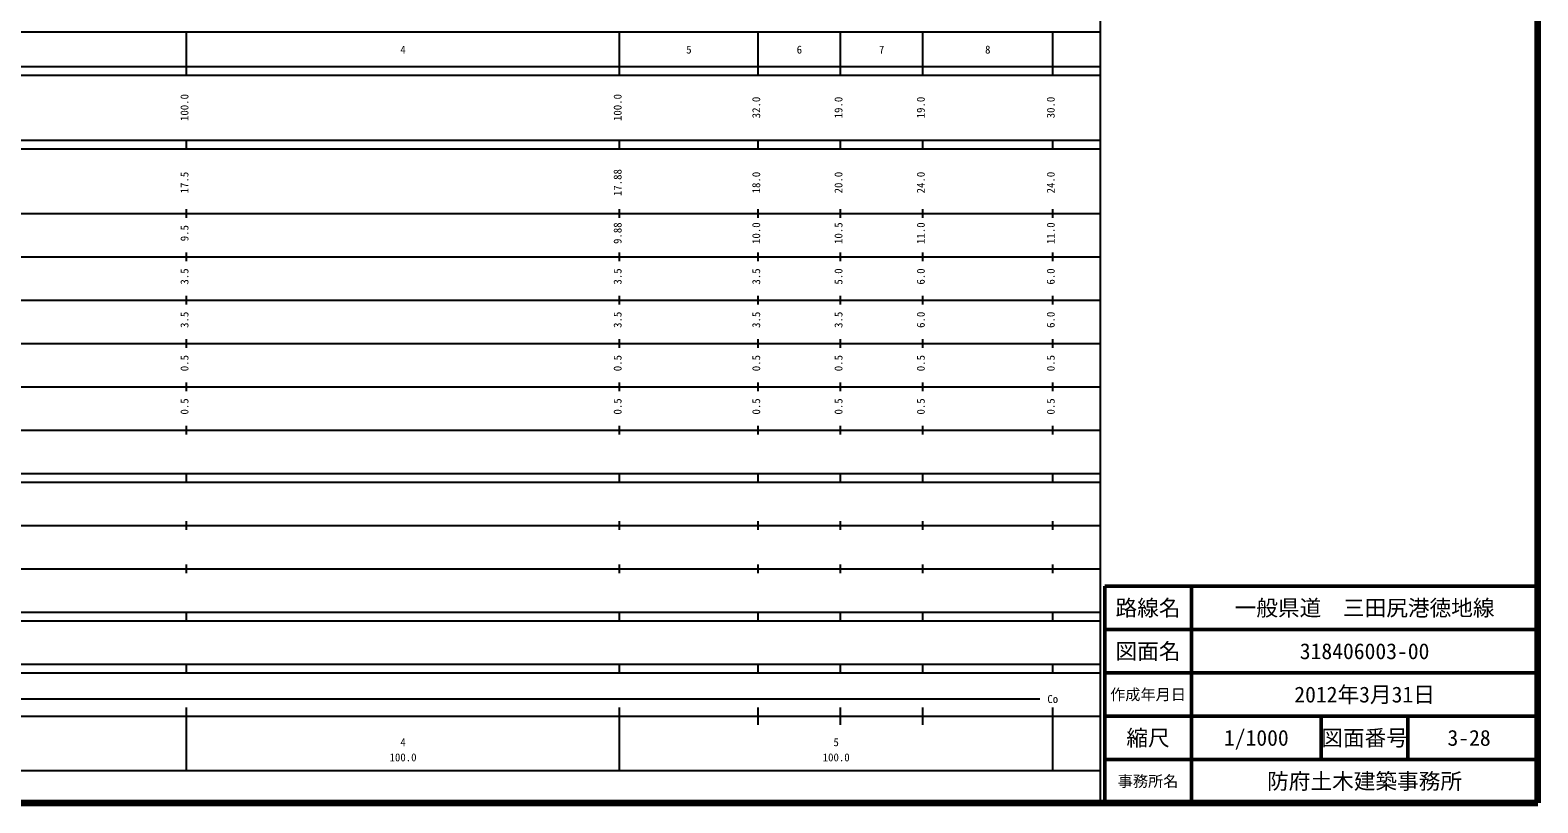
# Model space of a CAD drawing. Units: millimetres on the paper, enlarged 1000 times. Extents: x 40000 to 680000, y 20000 to 380000.
# Drawn here: x 331906 to 680000, y 20000 to 198357 of the extents above; entities that cross this region are included whole.
import ezdxf
from ezdxf.enums import TextEntityAlignment as Align

# ---------------------------------------------------------------- set-up
doc = ezdxf.new("R2010")
doc.units = ezdxf.units.MM
doc.header["$LTSCALE"] = 1000
for name, color, linetype, lineweight in [('M-TTL', 2, 'Continuous', 140), ('M-TTL-BAND', 7, 'Continuous', 25), ('M-TTL-FRAM', 2, 'Continuous', 50), ('M-TTL-LINE', 7, 'Continuous', 50)]:
    doc.layers.add(name, color=color, linetype=linetype, lineweight=lineweight)
doc.layers.add('M-TTL-TXT', color=7, linetype='Continuous')
doc.styles.add('ＭＳ ゴシック', font='')
doc.styles.get('ＭＳ ゴシック').set_extended_font_data('MS Gothic')

msp = doc.modelspace()

# ---------------------------------------------------------------- linework, layer by layer
at = {"layer": 'M-TTL'}
for p, q in [((680000, 20000), (680000, 380000)), ((40000, 20000), (680000, 20000))]:
    msp.add_line(p, q, dxfattribs=at)
at = {"layer": 'M-TTL-BAND'}
for p, q in [((579000, 20000), (579000, 370000)), ((68000, 198000), (579000, 198000)), ((368000, 188000), (368000, 198000)), ((468000, 188000), (468000, 198000)), ((500000, 188000), (500000, 198000)), ((519000, 188000), (519000, 198000)), ((538000, 188000), (538000, 198000)), ((568000, 188000), (568000, 198000)), ((40000, 190000), (579000, 190000)), ((40000, 188000), (579000, 188000)), ((40000, 173000), (579000, 173000)), ((40000, 171000), (579000, 171000)), ((368000, 171000), (368000, 173000)), ((468000, 171000), (468000, 173000)), ((500000, 171000), (500000, 173000)), ((519000, 171000), (519000, 173000)), ((538000, 171000), (538000, 173000)), ((568000, 171000), (568000, 173000)), ((368000, 155000), (368000, 157000)), ((468000, 155000), (468000, 157000)), ((500000, 155000), (500000, 157000)), ((519000, 155000), (519000, 157000)), ((538000, 155000), (538000, 157000)), ((568000, 155000), (568000, 157000)), ((40000, 156000), (579000, 156000)), ((368000, 145000), (368000, 147000)), ((468000, 145000), (468000, 147000)), ((500000, 145000), (500000, 147000)), ((519000, 145000), (519000, 147000)), ((538000, 145000), (538000, 147000)), ((568000, 145000), (568000, 147000)), ((46000, 146000), (579000, 146000)), ((52000, 136000), (579000, 136000)), ((368000, 135000), (368000, 137000)), ((468000, 135000), (468000, 137000)), ((500000, 135000), (500000, 137000)), ((519000, 135000), (519000, 137000)), ((538000, 135000), (538000, 137000)), ((568000, 135000), (568000, 137000)), ((46000, 126000), (579000, 126000)), ((368000, 125000), (368000, 127000)), ((468000, 125000), (468000, 127000)), ((500000, 125000), (500000, 127000)), ((519000, 125000), (519000, 127000)), ((538000, 125000), (538000, 127000)), ((568000, 125000), (568000, 127000)), ((52000, 116000), (579000, 116000)), ((368000, 115000), (368000, 117000)), ((468000, 115000), (468000, 117000)), ((500000, 115000), (500000, 117000)), ((519000, 115000), (519000, 117000)), ((538000, 115000), (538000, 117000)), ((568000, 115000), (568000, 117000)), ((46000, 106000), (579000, 106000)), ((368000, 105000), (368000, 107000)), ((468000, 105000), (468000, 107000)), ((500000, 105000), (500000, 107000)), ((519000, 105000), (519000, 107000)), ((538000, 105000), (538000, 107000)), ((568000, 105000), (568000, 107000)), ((40000, 96000), (579000, 96000)), ((40000, 94000), (579000, 94000)), ((368000, 94000), (368000, 96000)), ((468000, 94000), (468000, 96000)), ((500000, 94000), (500000, 96000)), ((519000, 94000), (519000, 96000)), ((538000, 94000), (538000, 96000)), ((568000, 94000), (568000, 96000)), ((49000, 84000), (579000, 84000)), ((368000, 83000), (368000, 85000)), ((468000, 83000), (468000, 85000)), ((500000, 83000), (500000, 85000)), ((519000, 83000), (519000, 85000)), ((538000, 83000), (538000, 85000)), ((568000, 83000), (568000, 85000)), ((40000, 74000), (579000, 74000)), ((368000, 73000), (368000, 75000)), ((468000, 73000), (468000, 75000)), ((500000, 73000), (500000, 75000)), ((519000, 73000), (519000, 75000)), ((538000, 73000), (538000, 75000)), ((568000, 73000), (568000, 75000)), ((40000, 64000), (579000, 64000)), ((368000, 62000), (368000, 64000)), ((468000, 62000), (468000, 64000)), ((500000, 62000), (500000, 64000)), ((519000, 62000), (519000, 64000)), ((538000, 62000), (538000, 64000)), ((568000, 62000), (568000, 64000)), ((40000, 62000), (579000, 62000)), ((40000, 52000), (579000, 52000)), ((40000, 50000), (579000, 50000)), ((368000, 50000), (368000, 52000)), ((468000, 50000), (468000, 52000)), ((500000, 50000), (500000, 52000)), ((519000, 50000), (519000, 52000)), ((538000, 50000), (538000, 52000)), ((568000, 50000), (568000, 52000)), ((71000, 44000), (565000, 44000)), ((368000, 27500), (368000, 42000)), ((468000, 27500), (468000, 42000)), ((500000, 38000), (500000, 42000)), ((519000, 38000), (519000, 42000)), ((538000, 38000), (538000, 42000)), ((568000, 27500), (568000, 42000)), ((40000, 40000), (579000, 40000)), ((68000, 27500), (579000, 27500))]:
    msp.add_line(p, q, dxfattribs=at)
at = {"layer": 'M-TTL-FRAM'}
for p, q in [((680000, 70000), (580000, 70000)), ((580000, 70000), (580000, 20000))]:
    msp.add_line(p, q, dxfattribs=at)
at = {"layer": 'M-TTL-LINE'}
for p, q in [((600000, 70000), (600000, 20000)), ((680000, 60000), (580000, 60000)), ((680000, 50000), (580000, 50000)), ((680000, 40000), (580000, 40000)), ((630000, 40000), (630000, 30000)), ((650000, 40000), (650000, 30000)), ((680000, 30000), (580000, 30000))]:
    msp.add_line(p, q, dxfattribs=at)

# ---------------------------------------------------------------- texts
at = {"layer": 'M-TTL-BAND', "style": 'ＭＳ ゴシック'}
for s, p in [('4', (418000, 192405)), ('5', (484000, 192405)), ('6', (509500, 192405)), ('7', (528500, 192405)), ('8', (553000, 192405)), ('Co', (568000, 42500)), ('4', (418000, 32523)), ('5', (518000, 32523)), ('100.0', (418000, 29033)), ('100.0', (518000, 29033))]:
    msp.add_text(s, height=1833, dxfattribs=at).set_placement(p, align=Align.BOTTOM_CENTER)
for s, p in [('100.0', (369000, 180500)), ('100.0', (469000, 180500)), ('32.0', (501000, 180500)), ('19.0', (520000, 180500)), ('19.0', (539000, 180500)), ('30.0', (569000, 180500)), ('17.5', (369000, 163174)), ('17.88', (469000, 163174)), ('18.0', (501000, 163174)), ('20.0', (520000, 163174)), ('24.0', (539000, 163174)), ('24.0', (569000, 163174)), ('9.5', (369000, 151500)), ('9.88', (469000, 151500)), ('10.0', (501000, 151500)), ('10.5', (520000, 151500)), ('11.0', (539000, 151500)), ('11.0', (569000, 151500)), ('3.5', (369000, 141500)), ('3.5', (469000, 141500)), ('3.5', (501000, 141500)), ('5.0', (520000, 141500)), ('6.0', (539000, 141500)), ('6.0', (569000, 141500)), ('3.5', (369000, 131500)), ('3.5', (469000, 131500)), ('3.5', (501000, 131500)), ('3.5', (520000, 131500)), ('6.0', (539000, 131500)), ('6.0', (569000, 131500)), ('0.5', (369000, 121500)), ('0.5', (469000, 121500)), ('0.5', (501000, 121500)), ('0.5', (520000, 121500)), ('0.5', (539000, 121500)), ('0.5', (569000, 121500)), ('0.5', (369000, 111500)), ('0.5', (469000, 111500)), ('0.5', (501000, 111500)), ('0.5', (520000, 111500)), ('0.5', (539000, 111500)), ('0.5', (569000, 111500))]:
    msp.add_text(s, height=1833, rotation=90, dxfattribs=at).set_placement(p, align=Align.BOTTOM_CENTER)
at = {"layer": 'M-TTL-TXT', "style": 'ＭＳ ゴシック'}
for s, height, p in [('路線名', 3666, (590000, 65000)), ('路線名', 3666, (590000, 65000)), ('一般県道\u3000三田尻港徳地線', 3666, (640000, 65000)), ('図面名', 3666, (590000, 55000)), ('図面名', 3666, (590000, 55000)), ('318406003-00', 3666, (640000, 55000)), ('作成年月日', 2566, (590000, 45000)), ('作成年月日', 2566, (590000, 45000)), ('2012年3月31日', 3666, (640000, 45000)), ('縮尺', 3666, (590000, 35000)), ('縮尺', 3666, (590000, 35000)), ('1/1000', 3666, (615000, 35000)), ('図面番号', 3666, (640000, 35000)), ('図面番号', 3666, (640000, 35000)), ('3-28', 3666, (664125, 35000)), ('事務所名', 2566, (590000, 25000)), ('事務所名', 2566, (590000, 25000)), ('防府土木建築事務所', 3666, (640000, 25000))]:
    msp.add_text(s, height=height, dxfattribs=at).set_placement(p, align=Align.MIDDLE_CENTER)

doc.saveas('drawing.dxf')
